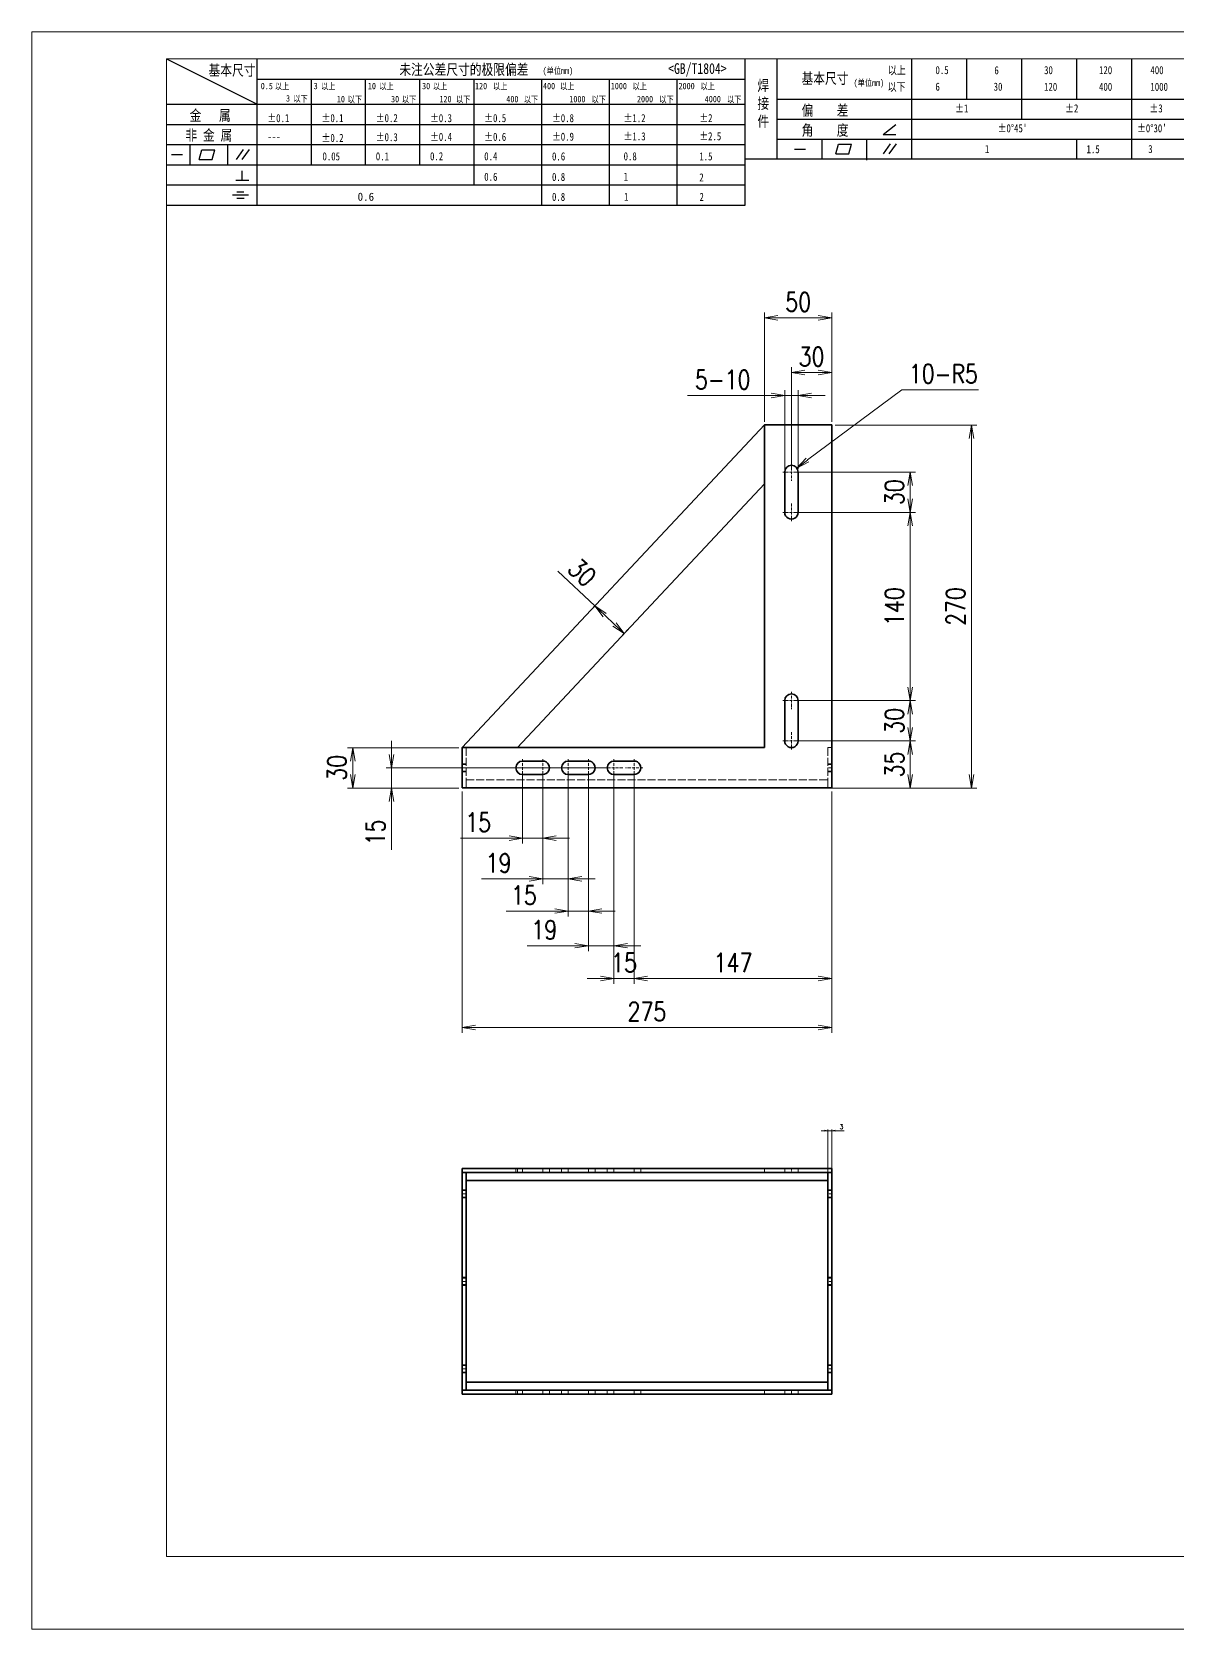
# Model space of a CAD drawing. Header units: millimetres. Extents: x 1333 to 190452, y -42879 to -5704.
# Drawn here: x 182447 to 183299, y -22831 to -21643 of the extents above; entities that cross this region are included whole.
import ezdxf

# ---------------------------------------------------------------- set-up
doc = ezdxf.new("R2010")
doc.units = ezdxf.units.MM
doc.header["$LTSCALE"] = 0.5
doc.linetypes.add('DASHDOT', pattern=[18.5, 12, -3, 0.5, -3])
doc.linetypes.add('DASHED', pattern=[15, 12, -3])
doc.layers.add('图\\M+19E79\\M+195B6\\M+18E9A', color=7, linetype='Continuous')
doc.layers.add('图框', color=7, linetype='Continuous', lineweight=18)
doc.layers.add('标注线', color=3, linetype='Continuous', lineweight=18)
doc.layers.add('打印-禁用', color=7, linetype='Continuous', lineweight=15, plot=False)
doc.styles.add('DIM', font='romans.shx', dxfattribs={"width": 0.8, "bigfont": 'bigfont.shx'})
doc.styles.add('国标', font='simfang.ttf', dxfattribs={"width": 0.8})
doc.dimstyles.new('DEH 1-1$0', dxfattribs={"dimtxt": 3.5, "dimasz": 2.5, "dimexe": 1, "dimexo": 0.625, "dimgap": 1.2, "dimtad": 1, "dimzin": 9, "dimdsep": 46, "dimtxsty": 'DIM', "dimblk": 'OPEN', "dimcen": 0, "dimclrd": 8, "dimclre": 8, "dimclrt": 2, "dimazin": 2, "dimtfac": 0.5, "dimtmove": 0, "dimatfit": 3, "dimldrblk": 'OPEN', "dimfxl": 0, "dimtolj": 2, "dimlwd": 18, "dimlwe": 18, "dimarcsym": 0})
doc.dimstyles.new('DEH 1-4', dxfattribs={"dimscale": 4, "dimtxt": 3.5, "dimasz": 2.5, "dimexe": 1, "dimexo": 0.625, "dimgap": 1.2, "dimtad": 1, "dimdsep": 46, "dimtxsty": 'DIM', "dimblk": 'OPEN', "dimcen": 0, "dimclrd": 8, "dimclre": 8, "dimclrt": 2, "dimazin": 2, "dimtfac": 0.5, "dimtmove": 0, "dimatfit": 3, "dimldrblk": 'OPEN', "dimfxl": 0, "dimtolj": 2, "dimlwd": 18, "dimlwe": 18, "dimarcsym": 0})
doc.dimstyles.new('DEH 1-4$4', dxfattribs={"dimscale": 4, "dimtxt": 3.5, "dimasz": 2.5, "dimexe": 1, "dimexo": 0.625, "dimgap": 1.2, "dimtad": 1, "dimtoh": 1, "dimdsep": 46, "dimtxsty": 'DIM', "dimblk": 'OPEN', "dimcen": 0, "dimclrd": 8, "dimclre": 8, "dimclrt": 2, "dimazin": 2, "dimtfac": 0.5, "dimtofl": 0, "dimtmove": 0, "dimatfit": 3, "dimldrblk": 'OPEN', "dimfxl": 0, "dimtolj": 2, "dimlwd": 18, "dimlwe": 18, "dimarcsym": 0})

# ---------------------------------------------------------------- blocks, each defined once
blk = doc.blocks.new('GZDEH零件A3图框V01版')
at = {"layer": '图\\M+19E79\\M+195B6\\M+18E9A', "color": 9}
for p, q in [((2882.49, -1554.46), (2899.37, -1562.92)), ((2899.37, -1581.67), (2899.37, -1554.46)), ((2990.09, -1581.67), (2990.09, -1554.46)), ((2996.09, -1573.08), (2996.09, -1554.46)), ((3021.09, -1561.98), (3021.09, -1554.46)), ((3031.31, -1561.98), (3031.31, -1554.46)), ((3041.53, -1561.98), (3041.53, -1554.46)), ((3051.75, -1561.98), (3051.75, -1554.46)), ((3061.98, -1561.98), (3061.98, -1554.46)), ((2899.37, -1558.24), (2990.09, -1558.24)), ((2909.45, -1574.17), (2909.45, -1558.24)), ((2919.53, -1574.17), (2919.53, -1558.24)), ((2929.61, -1574.17), (2929.61, -1558.24)), ((2939.69, -1577.92), (2939.69, -1558.24)), ((2952.29, -1581.67), (2952.29, -1558.24)), ((2964.89, -1581.67), (2964.89, -1558.24)), ((2977.49, -1581.67), (2977.49, -1558.24)), ((2996.09, -1561.98), (3113.09, -1561.98)), ((3021.09, -1573.08), (3021.09, -1561.98)), ((3041.53, -1565.68), (3041.53, -1561.98)), ((3061.98, -1573.08), (3061.98, -1561.98)), ((2882.49, -1562.92), (2990.09, -1562.92)), ((2882.49, -1566.67), (2990.09, -1566.67)), ((2996.09, -1565.68), (3113.09, -1565.68)), ((3015.75, -1568.51), (3018.15, -1566.66)), ((2882.49, -1570.42), (2990.09, -1570.42)), ((2886.92, -1574.12), (2886.92, -1570.42)), ((2893.91, -1574.12), (2893.91, -1570.42)), ((2996.09, -1569.38), (3113.09, -1569.38)), ((3004.42, -1573.08), (3004.42, -1569.38)), ((3006.97, -1572.12), (3007.45, -1570.33)), ((3007.45, -1570.33), (3009.86, -1570.33)), ((3009.39, -1572.12), (3009.86, -1570.33)), ((3012.75, -1573.08), (3012.75, -1569.38)), ((3015.75, -1568.51), (3018.15, -1568.51)), ((3015.81, -1572.12), (3017.15, -1570.26)), ((3016.89, -1572.12), (3018.23, -1570.26)), ((3051.75, -1573.08), (3051.75, -1569.38)), ((2883.43, -1572.27), (2885.49, -1572.27)), ((2888.59, -1573.16), (2889.07, -1571.37)), ((2888.59, -1573.16), (2891, -1573.16)), ((2889.07, -1571.37), (2891.48, -1571.37)), ((2891, -1573.16), (2891.48, -1571.37)), ((2895.52, -1573.16), (2896.85, -1571.3)), ((2896.6, -1573.16), (2897.94, -1571.3)), ((2990.09, -1573.08), (3113.09, -1573.08)), ((2999.26, -1571.23), (3001.32, -1571.23)), ((3006.97, -1572.12), (3009.39, -1572.12)), ((3012.75, -1573.33), (3012.75, -1573.08)), ((2882.49, -1574.17), (2990.09, -1574.17)), ((2895.42, -1577.05), (2897.81, -1577.05)), ((2896.58, -1577.05), (2896.58, -1575.28)), ((2882.49, -1577.92), (2990.09, -1577.92)), ((2894.79, -1579.77), (2897.77, -1579.77)), ((2895.57, -1579.17), (2896.92, -1579.17)), ((2882.49, -1581.67), (2990.09, -1581.67)), ((2895.57, -1580.37), (2896.93, -1580.37))]:
    blk.add_line(p, q, dxfattribs=at)
at = {"layer": '图框', "linetype": 'Continuous'}
for p, q in [((2882.49, -1554.46), (2882.49, -1832.96)), ((3272.49, -1554.46), (2882.49, -1554.46)), ((2882.49, -1832.96), (3272.49, -1832.96))]:
    blk.add_line(p, q, dxfattribs=at)
at = {"layer": '打印-禁用', "linetype": 'Continuous'}
for p, q in [((2857.49, -1549.46), (2857.49, -1846.46)), ((3277.49, -1549.46), (2857.49, -1549.46)), ((2857.49, -1846.46), (3277.49, -1846.46))]:
    blk.add_line(p, q, dxfattribs=at)
at = {"layer": '图\\M+19E79\\M+195B6\\M+18E9A', "color": 9, "style": '国标', "width": 0.8}
for s, height, p in [('基本尺寸', 2, (2890.33, -1557.58)), ('未注公差尺寸的极限偏差', 2, (2925.81, -1557.44)), ('<GB/T1804>', 2, (2975.78, -1557.27)), ('以上', 1.5, (3016.64, -1557.33)), ('0.5', 1.5, (3025.49, -1557.3)), ('6', 1.5, (3036.45, -1557.34)), ('30', 1.5, (3045.69, -1557.31)), ('120', 1.5, (3055.91, -1557.31)), ('400', 1.5, (3065.46, -1557.31)), ('30', 1.2, (2930.04, -1560.11)), ('基本尺寸', 2, (3000.6, -1559.1)), ('以下', 1.5, (3016.58, -1560.43)), ('6', 1.5, (3025.49, -1560.38)), ('30', 1.5, (3036.31, -1560.39)), ('120', 1.5, (3045.69, -1560.41)), ('400', 1.5, (3055.91, -1560.41)), ('1000', 1.5, (3065.46, -1560.41)), ('金   属', 2, (2886.82, -1565.98)), ('±0.1', 1.5, (2901.27, -1566.23)), ('±0.1', 1.5, (2911.35, -1566.23)), ('±0.2', 1.5, (2921.43, -1566.23)), ('±0.3', 1.5, (2931.51, -1566.23)), ('±0.5', 1.5, (2941.59, -1566.23)), ('±0.8', 1.5, (2954.19, -1566.23)), ('±1.2', 1.5, (2967.51, -1566.23)), ('±2', 1.5, (2981.58, -1566.23)), ('偏    差', 2, (3000.6, -1565.04)), ('±1', 1.5, (3029.16, -1564.42)), ('±2', 1.5, (3049.61, -1564.42)), ('±3', 1.5, (3065.3, -1564.42)), ('非 金 属', 2, (2886.02, -1569.65)), ('±0.3', 1.5, (2921.43, -1569.77)), ('±0.4', 1.5, (2931.51, -1569.71)), ('±0.6', 1.5, (2941.59, -1569.71)), ('±0.9', 1.5, (2954.19, -1569.68)), ('±1.3', 1.5, (2967.51, -1569.62)), ('±2.5', 1.5, (2981.58, -1569.61)), ('角    度', 2, (3000.6, -1568.74)), ("±0%%D45'", 1.5, (3037.06, -1568.12)), ("±0%%D30'", 1.5, (3062.98, -1568.12)), ('---', 1.5, (2901.27, -1569.65)), ('±0.2', 1.5, (2911.35, -1569.92)), ('1', 1.5, (3034.69, -1571.98)), ('1.5', 1.5, (3053.59, -1572.01)), ('3', 1.5, (3065.05, -1571.98)), ('0.1', 1.5, (2921.43, -1573.34)), ('0.2', 1.5, (2931.51, -1573.33)), ('0.4', 1.5, (2941.59, -1573.33)), ('0.6', 1.5, (2954.19, -1573.35)), ('0.8', 1.5, (2967.51, -1573.33)), ('1.5', 1.5, (2981.58, -1573.34)), ('0.6', 1.5, (2941.59, -1577.14)), ('0.8', 1.5, (2954.19, -1577.17)), ('1', 1.5, (2967.51, -1577.12)), ('2', 1.5, (2981.58, -1577.26)), ('0.8', 1.5, (2954.19, -1580.87)), ('1', 1.5, (2967.59, -1580.86)), ('2', 1.5, (2981.62, -1580.89))]:
    blk.add_text(s, height=height, dxfattribs=at).set_placement(p)
at = {"layer": '图\\M+19E79\\M+195B6\\M+18E9A', "color": 9, "lineweight": 15, "style": '国标', "width": 0.8}
for s, p in [('(单位mm)', (2952.44, -1557.27)), ('0.5', (2900.03, -1560.11)), ('以上', (2902.64, -1560.16)), ('3', (2909.88, -1560.11)), ('以上', (2911.25, -1560.16)), ('10', (2919.96, -1560.11)), ('以上', (2922.09, -1560.16)), ('以上', (2932.02, -1560.16)), ('120', (2939.88, -1560.11)), ('以上', (2943.21, -1560.16)), ('400', (2952.52, -1560.11)), ('以上', (2955.68, -1560.16)), ('1000', (2965.12, -1560.11)), ('以上', (2969.16, -1560.16)), ('2000', (2977.72, -1560.11)), ('以上', (2981.8, -1560.16)), ('(单位mm)', (3010.27, -1559.51)), ('3', (2904.73, -1562.41)), ('以下', (2906.1, -1562.46)), ('10', (2914.19, -1562.54)), ('以下', (2916.18, -1562.59)), ('30', (2924.27, -1562.54)), ('以下', (2926.26, -1562.59)), ('120', (2933.26, -1562.54)), ('以下', (2936.34, -1562.59)), ('400', (2945.7, -1562.54)), ('以下', (2948.94, -1562.59)), ('1000', (2957.41, -1562.54)), ('以下', (2961.54, -1562.59)), ('2000', (2969.99, -1562.54)), ('以下', (2974.14, -1562.59)), ('4000', (2982.59, -1562.54)), ('以下', (2986.74, -1562.59))]:
    blk.add_text(s, height=1.2, dxfattribs=at).set_placement(p)
at = {"layer": '图\\M+19E79\\M+195B6\\M+18E9A', "color": 9, "lineweight": 13, "style": '国标'}
blk.add_text('0.6', height=1.5, dxfattribs=at).set_placement((2918.05, -1580.85))
at = {"layer": '图\\M+19E79\\M+195B6\\M+18E9A', "color": 9, "insert": (2992.39, -1558.41), "char_height": 2, "width": 3.1877, "attachment_point": 1, "style": '国标'}
blk.add_mtext('焊\\P接\\P件', dxfattribs=at)
at = {"layer": '图\\M+19E79\\M+195B6\\M+18E9A', "color": 9, "insert": (2911.51, -1573.37), "char_height": 1.5, "attachment_point": 7, "style": '国标'}
blk.add_mtext_dynamic_manual_height_columns('0.05', width=5.1982, gutter_width=12.5, heights=[0], dxfattribs=at)
blk = doc.blocks.new('DEH A3')
at = {"layer": '图框'}
blk.add_blockref('GZDEH零件A3图框V01版', (-2857.49, 1846.46), dxfattribs=at)
blk = doc.blocks.new('_Open')
at = {"color": 0, "linetype": 'ByBlock', "lineweight": -2}
for p, q in [((-1, 0.17), (0, 0)), ((-1, -0.17), (0, 0)), ((0, 0), (-1, 0))]:
    blk.add_line(p, q, dxfattribs=at)
blk = doc.blocks.new('*D376')
at = {"layer": 'Defpoints', "color": 0, "transparency": 16777216}
for p in [(182880.2, -22190.4), (182714.7, -22205.4), (182767.2, -22205.4)]:
    blk.add_point(p, dxfattribs=at)
at = {"layer": '标注线', "color": 8, "lineweight": 18, "transparency": 16777216}
for p, q in [((182714.7, -22180.4), (182714.7, -22170.4)), ((182877.7, -22190.4), (182710.7, -22190.4)), ((182714.7, -22190.4), (182714.7, -22205.4)), ((182764.7, -22205.4), (182710.7, -22205.4)), ((182714.7, -22215.4), (182714.7, -22251.5))]:
    blk.add_line(p, q, dxfattribs=at)
at = {"layer": '标注线', "color": 8, "lineweight": 18, "transparency": 16777216, "xscale": 10, "yscale": 10, "zscale": 10}
for p, rotation in [((182714.7, -22190.4), 270), ((182714.7, -22205.4), 90)]:
    blk.add_blockref('_Open', p, dxfattribs=dict(at, rotation=rotation))
at = {"layer": '标注线', "color": 2, "transparency": 16777216, "insert": (182702.9, -22238.4), "char_height": 14, "attachment_point": 5, "rotation": 90, "style": 'DIM'}
blk.add_mtext('\\A2;15', dxfattribs=at)
blk = doc.blocks.new('*D377')
at = {"layer": 'Defpoints', "color": 0, "transparency": 16777216}
for p in [(182685.9, -22175.4), (182767.2, -22175.4), (182767.2, -22205.4)]:
    blk.add_point(p, dxfattribs=at)
at = {"layer": '标注线', "color": 8, "lineweight": 18, "transparency": 16777216}
for p, q in [((182764.7, -22175.4), (182681.9, -22175.4)), ((182685.9, -22195.4), (182685.9, -22185.4)), ((182764.7, -22205.4), (182681.9, -22205.4))]:
    blk.add_line(p, q, dxfattribs=at)
at = {"layer": '标注线', "color": 8, "lineweight": 18, "transparency": 16777216, "xscale": 10, "yscale": 10, "zscale": 10}
for p, rotation in [((182685.9, -22175.4), 90), ((182685.9, -22205.4), 270)]:
    blk.add_blockref('_Open', p, dxfattribs=dict(at, rotation=rotation))
at = {"layer": '标注线', "color": 2, "transparency": 16777216, "insert": (182674.1, -22190.4), "char_height": 14, "attachment_point": 5, "rotation": 90, "style": 'DIM'}
blk.add_mtext('\\A2;30', dxfattribs=at)
blk = doc.blocks.new('*D378')
at = {"layer": 'Defpoints', "color": 0, "transparency": 16777216}
for p in [(182767.2, -22205.4), (183042.2, -22205.4), (183042.2, -22383.5)]:
    blk.add_point(p, dxfattribs=at)
at = {"layer": '标注线', "color": 8, "lineweight": 18, "transparency": 16777216}
for p, q in [((182767.2, -22207.9), (182767.2, -22387.5)), ((183042.2, -22207.9), (183042.2, -22387.5)), ((182777.2, -22383.5), (183032.2, -22383.5))]:
    blk.add_line(p, q, dxfattribs=at)
at = {"layer": '标注线', "color": 8, "lineweight": 18, "transparency": 16777216, "xscale": 10, "yscale": 10, "zscale": 10, "rotation": 180}
blk.add_blockref('_Open', (182767.2, -22383.5), dxfattribs=at)
at = {"layer": '标注线', "color": 8, "lineweight": 18, "transparency": 16777216, "xscale": 10, "yscale": 10, "zscale": 10}
blk.add_blockref('_Open', (183042.2, -22383.5), dxfattribs=at)
at = {"layer": '标注线', "color": 2, "transparency": 16777216, "insert": (182904.7, -22371.7), "char_height": 14, "attachment_point": 5, "style": 'DIM'}
blk.add_mtext('\\A2;275', dxfattribs=at)
blk = doc.blocks.new('*D379')
at = {"layer": 'Defpoints', "color": 0, "transparency": 16777216}
for p in [(183042.2, -21935.4), (183146.1, -21935.4), (183042.2, -22205.4)]:
    blk.add_point(p, dxfattribs=at)
at = {"layer": '标注线', "color": 8, "lineweight": 18, "transparency": 16777216}
for p, q in [((183044.7, -21935.4), (183150.1, -21935.4)), ((183146.1, -22195.4), (183146.1, -21945.4)), ((183044.7, -22205.4), (183150.1, -22205.4))]:
    blk.add_line(p, q, dxfattribs=at)
at = {"layer": '标注线', "color": 8, "lineweight": 18, "transparency": 16777216, "xscale": 10, "yscale": 10, "zscale": 10}
for p, rotation in [((183146.1, -21935.4), 90), ((183146.1, -22205.4), 270)]:
    blk.add_blockref('_Open', p, dxfattribs=dict(at, rotation=rotation))
at = {"layer": '标注线', "color": 2, "transparency": 16777216, "insert": (183134.3, -22070.4), "char_height": 14, "attachment_point": 5, "rotation": 90, "style": 'DIM'}
blk.add_mtext('\\A2;270', dxfattribs=at)
blk = doc.blocks.new('*D380')
at = {"layer": 'Defpoints', "color": 0, "transparency": 16777216}
for p in [(183012.2, -22170.4), (183031.6, -22205.4), (183100.6, -22205.4)]:
    blk.add_point(p, dxfattribs=at)
at = {"layer": '标注线', "color": 8, "lineweight": 18, "transparency": 16777216}
for p, q in [((183014.7, -22170.4), (183104.6, -22170.4)), ((183100.6, -22180.4), (183100.6, -22195.4)), ((183034.1, -22205.4), (183104.6, -22205.4))]:
    blk.add_line(p, q, dxfattribs=at)
at = {"layer": '标注线', "color": 8, "lineweight": 18, "transparency": 16777216, "xscale": 10, "yscale": 10, "zscale": 10}
for p, rotation in [((183100.6, -22170.4), 90), ((183100.6, -22205.4), 270)]:
    blk.add_blockref('_Open', p, dxfattribs=dict(at, rotation=rotation))
at = {"layer": '标注线', "color": 2, "transparency": 16777216, "insert": (183088.8, -22187.9), "char_height": 14, "attachment_point": 5, "rotation": 90, "style": 'DIM'}
blk.add_mtext('\\A2;35', dxfattribs=at)
blk = doc.blocks.new('*D381')
at = {"layer": 'Defpoints', "color": 0, "transparency": 16777216}
for p in [(183012.2, -22140.4), (183100.6, -22140.4), (183012.2, -22170.4)]:
    blk.add_point(p, dxfattribs=at)
at = {"layer": '标注线', "color": 8, "lineweight": 18, "transparency": 16777216}
for p, q in [((183014.7, -22140.4), (183104.6, -22140.4)), ((183100.6, -22160.4), (183100.6, -22150.4)), ((183014.7, -22170.4), (183104.6, -22170.4))]:
    blk.add_line(p, q, dxfattribs=at)
at = {"layer": '标注线', "color": 8, "lineweight": 18, "transparency": 16777216, "xscale": 10, "yscale": 10, "zscale": 10}
for p, rotation in [((183100.6, -22140.4), 90), ((183100.6, -22170.4), 270)]:
    blk.add_blockref('_Open', p, dxfattribs=dict(at, rotation=rotation))
at = {"layer": '标注线', "color": 2, "transparency": 16777216, "insert": (183088.8, -22155.4), "char_height": 14, "attachment_point": 5, "rotation": 90, "style": 'DIM'}
blk.add_mtext('\\A2;30', dxfattribs=at)
blk = doc.blocks.new('*D382')
at = {"layer": 'Defpoints', "color": 0, "transparency": 16777216}
for p in [(183012.2, -22000.4), (183100.6, -22000.4), (183012.2, -22140.4)]:
    blk.add_point(p, dxfattribs=at)
at = {"layer": '标注线', "color": 8, "lineweight": 18, "transparency": 16777216}
for p, q in [((183014.7, -22000.4), (183104.6, -22000.4)), ((183100.6, -22130.4), (183100.6, -22010.4)), ((183014.7, -22140.4), (183104.6, -22140.4))]:
    blk.add_line(p, q, dxfattribs=at)
at = {"layer": '标注线', "color": 8, "lineweight": 18, "transparency": 16777216, "xscale": 10, "yscale": 10, "zscale": 10}
for p, rotation in [((183100.6, -22000.4), 90), ((183100.6, -22140.4), 270)]:
    blk.add_blockref('_Open', p, dxfattribs=dict(at, rotation=rotation))
at = {"layer": '标注线', "color": 2, "transparency": 16777216, "insert": (183088.8, -22070.4), "char_height": 14, "attachment_point": 5, "rotation": 90, "style": 'DIM'}
blk.add_mtext('\\A2;140', dxfattribs=at)
blk = doc.blocks.new('*D383')
at = {"layer": 'Defpoints', "color": 0, "transparency": 16777216}
for p in [(183012.2, -21970.4), (183100.6, -21970.4), (183012.2, -22000.4)]:
    blk.add_point(p, dxfattribs=at)
at = {"layer": '标注线', "color": 8, "lineweight": 18, "transparency": 16777216}
for p, q in [((183014.7, -21970.4), (183104.6, -21970.4)), ((183100.6, -21990.4), (183100.6, -21980.4)), ((183014.7, -22000.4), (183104.6, -22000.4))]:
    blk.add_line(p, q, dxfattribs=at)
at = {"layer": '标注线', "color": 8, "lineweight": 18, "transparency": 16777216, "xscale": 10, "yscale": 10, "zscale": 10}
for p, rotation in [((183100.6, -21970.4), 90), ((183100.6, -22000.4), 270)]:
    blk.add_blockref('_Open', p, dxfattribs=dict(at, rotation=rotation))
at = {"layer": '标注线', "color": 2, "transparency": 16777216, "insert": (183088.8, -21985.4), "char_height": 14, "attachment_point": 5, "rotation": 90, "style": 'DIM'}
blk.add_mtext('\\A2;30', dxfattribs=at)
blk = doc.blocks.new('*D384')
at = {"layer": 'Defpoints', "color": 0, "transparency": 16777216}
for p in [(183042.2, -21896.4), (183042.2, -21935.4), (183012.2, -21970.4)]:
    blk.add_point(p, dxfattribs=at)
at = {"layer": '标注线', "color": 8, "lineweight": 18, "transparency": 16777216}
for p, q in [((183012.2, -21967.9), (183012.2, -21892.4)), ((183042.2, -21932.9), (183042.2, -21892.4)), ((183022.2, -21896.4), (183032.2, -21896.4))]:
    blk.add_line(p, q, dxfattribs=at)
at = {"layer": '标注线', "color": 8, "lineweight": 18, "transparency": 16777216, "xscale": 10, "yscale": 10, "zscale": 10, "rotation": 180}
blk.add_blockref('_Open', (183012.2, -21896.4), dxfattribs=at)
at = {"layer": '标注线', "color": 8, "lineweight": 18, "transparency": 16777216, "xscale": 10, "yscale": 10, "zscale": 10}
blk.add_blockref('_Open', (183042.2, -21896.4), dxfattribs=at)
at = {"layer": '标注线', "color": 2, "transparency": 16777216, "insert": (183027.2, -21884.6), "char_height": 14, "attachment_point": 5, "style": 'DIM'}
blk.add_mtext('\\A2;30', dxfattribs=at)
blk = doc.blocks.new('*D385')
at = {"layer": 'Defpoints', "color": 0, "transparency": 16777216}
for p in [(183042.2, -21855.7), (182992.2, -21935.4), (183042.2, -21935.4)]:
    blk.add_point(p, dxfattribs=at)
at = {"layer": '标注线', "color": 8, "lineweight": 18, "transparency": 16777216}
for p, q in [((182992.2, -21932.9), (182992.2, -21851.7)), ((183002.2, -21855.7), (183032.2, -21855.7)), ((183042.2, -21932.9), (183042.2, -21851.7))]:
    blk.add_line(p, q, dxfattribs=at)
at = {"layer": '标注线', "color": 8, "lineweight": 18, "transparency": 16777216, "xscale": 10, "yscale": 10, "zscale": 10, "rotation": 180}
blk.add_blockref('_Open', (182992.2, -21855.7), dxfattribs=at)
at = {"layer": '标注线', "color": 8, "lineweight": 18, "transparency": 16777216, "xscale": 10, "yscale": 10, "zscale": 10}
blk.add_blockref('_Open', (183042.2, -21855.7), dxfattribs=at)
at = {"layer": '标注线', "color": 2, "transparency": 16777216, "insert": (183017.2, -21843.9), "char_height": 14, "attachment_point": 5, "style": 'DIM'}
blk.add_mtext('\\A2;50', dxfattribs=at)
blk = doc.blocks.new('*D386')
at = {"layer": 'Defpoints', "color": 0, "transparency": 16777216}
for p in [(183012.2, -21970.4), (183016.2, -21967.4)]:
    blk.add_point(p, dxfattribs=at)
at = {"layer": '标注线', "color": 8, "lineweight": 18, "transparency": 16777216}
for p, q in [((183094.3, -21909.1), (183024.2, -21961.4)), ((183151.4, -21909.1), (183094.3, -21909.1))]:
    blk.add_line(p, q, dxfattribs=at)
at = {"layer": '标注线', "color": 8, "lineweight": 18, "transparency": 16777216, "xscale": 10, "yscale": 10, "zscale": 10, "rotation": 216.7265419736266}
blk.add_blockref('_Open', (183016.2, -21967.4), dxfattribs=at)
at = {"layer": '标注线', "color": 2, "transparency": 16777216, "insert": (183125.2, -21897.3), "char_height": 14, "attachment_point": 5, "style": 'DIM'}
blk.add_mtext('\\A2;{\\Fromans,bigfont|c134;10-}R5', dxfattribs=at)
blk = doc.blocks.new('*D387')
at = {"layer": 'Defpoints', "color": 0, "transparency": 16777216}
for p in [(183007.2, -21913.4), (183007.2, -21970.4), (183017.2, -21970.4)]:
    blk.add_point(p, dxfattribs=at)
at = {"layer": '标注线', "color": 8, "lineweight": 18, "transparency": 16777216}
for p, q in [((182997.2, -21913.4), (182935, -21913.4)), ((183007.2, -21967.9), (183007.2, -21909.4)), ((183017.2, -21913.4), (183007.2, -21913.4)), ((183017.2, -21967.9), (183017.2, -21909.4)), ((183027.2, -21913.4), (183037.2, -21913.4))]:
    blk.add_line(p, q, dxfattribs=at)
at = {"layer": '标注线', "color": 8, "lineweight": 18, "transparency": 16777216, "xscale": 10, "yscale": 10, "zscale": 10}
blk.add_blockref('_Open', (183007.2, -21913.4), dxfattribs=at)
at = {"layer": '标注线', "color": 8, "lineweight": 18, "transparency": 16777216, "xscale": 10, "yscale": 10, "zscale": 10, "rotation": 180}
blk.add_blockref('_Open', (183017.2, -21913.4), dxfattribs=at)
at = {"layer": '标注线', "color": 2, "transparency": 16777216, "insert": (182961.1, -21901.6), "char_height": 14, "attachment_point": 5, "style": 'DIM'}
blk.add_mtext('\\A2;{\\Fromans,bigfont|c134;5-}10', dxfattribs=at)
blk = doc.blocks.new('*D388')
at = {"layer": 'Defpoints', "color": 0, "transparency": 16777216}
for p in [(182895.2, -22190.4), (183042.2, -22205.4), (183042.2, -22347.1)]:
    blk.add_point(p, dxfattribs=at)
at = {"layer": '标注线', "color": 8, "lineweight": 18, "transparency": 16777216}
for p, q in [((182895.2, -22192.9), (182895.2, -22351.1)), ((183042.2, -22207.9), (183042.2, -22351.1)), ((182905.2, -22347.1), (183032.2, -22347.1))]:
    blk.add_line(p, q, dxfattribs=at)
at = {"layer": '标注线', "color": 8, "lineweight": 18, "transparency": 16777216, "xscale": 10, "yscale": 10, "zscale": 10, "rotation": 180}
blk.add_blockref('_Open', (182895.2, -22347.1), dxfattribs=at)
at = {"layer": '标注线', "color": 8, "lineweight": 18, "transparency": 16777216, "xscale": 10, "yscale": 10, "zscale": 10}
blk.add_blockref('_Open', (183042.2, -22347.1), dxfattribs=at)
at = {"layer": '标注线', "color": 2, "transparency": 16777216, "insert": (182968.7, -22335.3), "char_height": 14, "attachment_point": 5, "style": 'DIM'}
blk.add_mtext('\\A2;147', dxfattribs=at)
blk = doc.blocks.new('*D389')
at = {"layer": 'Defpoints', "color": 0, "transparency": 16777216}
for p in [(182880.2, -22190.4), (182895.2, -22190.4), (182880.2, -22347.1)]:
    blk.add_point(p, dxfattribs=at)
at = {"layer": '标注线', "color": 8, "lineweight": 18, "transparency": 16777216}
for p, q in [((182880.2, -22192.9), (182880.2, -22351.1)), ((182895.2, -22192.9), (182895.2, -22351.1)), ((182870.2, -22347.1), (182860.2, -22347.1)), ((182895.2, -22347.1), (182880.2, -22347.1)), ((182905.2, -22347.1), (182915.2, -22347.1))]:
    blk.add_line(p, q, dxfattribs=at)
at = {"layer": '标注线', "color": 8, "lineweight": 18, "transparency": 16777216, "xscale": 10, "yscale": 10, "zscale": 10}
blk.add_blockref('_Open', (182880.2, -22347.1), dxfattribs=at)
at = {"layer": '标注线', "color": 8, "lineweight": 18, "transparency": 16777216, "xscale": 10, "yscale": 10, "zscale": 10, "rotation": 180}
blk.add_blockref('_Open', (182895.2, -22347.1), dxfattribs=at)
at = {"layer": '标注线', "color": 2, "transparency": 16777216, "insert": (182887.7, -22335.3), "char_height": 14, "attachment_point": 5, "style": 'DIM'}
blk.add_mtext('\\A2;15', dxfattribs=at)
blk = doc.blocks.new('*D390')
at = {"layer": 'Defpoints', "color": 0, "transparency": 16777216}
for p in [(182861.2, -22190.4), (182880.2, -22190.4), (182861.2, -22322.7)]:
    blk.add_point(p, dxfattribs=at)
at = {"layer": '标注线', "color": 8, "lineweight": 18, "transparency": 16777216}
for p, q in [((182861.2, -22192.9), (182861.2, -22326.7)), ((182880.2, -22192.9), (182880.2, -22326.7)), ((182851.2, -22322.7), (182815.6, -22322.7)), ((182880.2, -22322.7), (182861.2, -22322.7)), ((182890.2, -22322.7), (182900.2, -22322.7))]:
    blk.add_line(p, q, dxfattribs=at)
at = {"layer": '标注线', "color": 8, "lineweight": 18, "transparency": 16777216, "xscale": 10, "yscale": 10, "zscale": 10}
blk.add_blockref('_Open', (182861.2, -22322.7), dxfattribs=at)
at = {"layer": '标注线', "color": 8, "lineweight": 18, "transparency": 16777216, "xscale": 10, "yscale": 10, "zscale": 10, "rotation": 180}
blk.add_blockref('_Open', (182880.2, -22322.7), dxfattribs=at)
at = {"layer": '标注线', "color": 2, "transparency": 16777216, "insert": (182828.4, -22310.9), "char_height": 14, "attachment_point": 5, "style": 'DIM'}
blk.add_mtext('\\A2;19', dxfattribs=at)
blk = doc.blocks.new('*D391')
at = {"layer": 'Defpoints', "color": 0, "transparency": 16777216}
for p in [(182846.2, -22190.4), (182861.2, -22190.4), (182846.2, -22296.9)]:
    blk.add_point(p, dxfattribs=at)
at = {"layer": '标注线', "color": 8, "lineweight": 18, "transparency": 16777216}
for p, q in [((182846.2, -22192.9), (182846.2, -22300.9)), ((182861.2, -22192.9), (182861.2, -22300.9)), ((182836.2, -22296.9), (182800.1, -22296.9)), ((182861.2, -22296.9), (182846.2, -22296.9)), ((182871.2, -22296.9), (182881.2, -22296.9))]:
    blk.add_line(p, q, dxfattribs=at)
at = {"layer": '标注线', "color": 8, "lineweight": 18, "transparency": 16777216, "xscale": 10, "yscale": 10, "zscale": 10}
blk.add_blockref('_Open', (182846.2, -22296.9), dxfattribs=at)
at = {"layer": '标注线', "color": 8, "lineweight": 18, "transparency": 16777216, "xscale": 10, "yscale": 10, "zscale": 10, "rotation": 180}
blk.add_blockref('_Open', (182861.2, -22296.9), dxfattribs=at)
at = {"layer": '标注线', "color": 2, "transparency": 16777216, "insert": (182813.2, -22285.1), "char_height": 14, "attachment_point": 5, "style": 'DIM'}
blk.add_mtext('\\A2;15', dxfattribs=at)
blk = doc.blocks.new('*D392')
at = {"layer": 'Defpoints', "color": 0, "transparency": 16777216}
for p in [(182827.2, -22190.4), (182846.2, -22190.4), (182827.2, -22273)]:
    blk.add_point(p, dxfattribs=at)
at = {"layer": '标注线', "color": 8, "lineweight": 18, "transparency": 16777216}
for p, q in [((182827.2, -22192.9), (182827.2, -22277)), ((182846.2, -22192.9), (182846.2, -22277)), ((182817.2, -22273), (182781.6, -22273)), ((182846.2, -22273), (182827.2, -22273)), ((182856.2, -22273), (182866.2, -22273))]:
    blk.add_line(p, q, dxfattribs=at)
at = {"layer": '标注线', "color": 8, "lineweight": 18, "transparency": 16777216, "xscale": 10, "yscale": 10, "zscale": 10}
blk.add_blockref('_Open', (182827.2, -22273), dxfattribs=at)
at = {"layer": '标注线', "color": 8, "lineweight": 18, "transparency": 16777216, "xscale": 10, "yscale": 10, "zscale": 10, "rotation": 180}
blk.add_blockref('_Open', (182846.2, -22273), dxfattribs=at)
at = {"layer": '标注线', "color": 2, "transparency": 16777216, "insert": (182794.4, -22261.2), "char_height": 14, "attachment_point": 5, "style": 'DIM'}
blk.add_mtext('\\A2;19', dxfattribs=at)
blk = doc.blocks.new('*D393')
at = {"layer": 'Defpoints', "color": 0, "transparency": 16777216}
for p in [(182812.2, -22190.4), (182827.2, -22190.4), (182812.2, -22242.7)]:
    blk.add_point(p, dxfattribs=at)
at = {"layer": '标注线', "color": 8, "lineweight": 18, "transparency": 16777216}
for p, q in [((182812.2, -22192.9), (182812.2, -22246.7)), ((182827.2, -22192.9), (182827.2, -22246.7)), ((182802.2, -22242.7), (182766.1, -22242.7)), ((182827.2, -22242.7), (182812.2, -22242.7)), ((182837.2, -22242.7), (182847.2, -22242.7))]:
    blk.add_line(p, q, dxfattribs=at)
at = {"layer": '标注线', "color": 8, "lineweight": 18, "transparency": 16777216, "xscale": 10, "yscale": 10, "zscale": 10}
blk.add_blockref('_Open', (182812.2, -22242.7), dxfattribs=at)
at = {"layer": '标注线', "color": 8, "lineweight": 18, "transparency": 16777216, "xscale": 10, "yscale": 10, "zscale": 10, "rotation": 180}
blk.add_blockref('_Open', (182827.2, -22242.7), dxfattribs=at)
at = {"layer": '标注线', "color": 2, "transparency": 16777216, "insert": (182779.2, -22230.9), "char_height": 14, "attachment_point": 5, "style": 'DIM'}
blk.add_mtext('\\A2;15', dxfattribs=at)
blk = doc.blocks.new('*D394')
at = {"layer": 'Defpoints', "color": 0, "transparency": 16777216}
for p in [(182861.8, -22074.5), (182883.7, -22095), (182887.9, -22090.5)]:
    blk.add_point(p, dxfattribs=at)
at = {"layer": '标注线', "color": 8, "lineweight": 18, "transparency": 16777216}
for p, q in [((182866, -22070), (182838.4, -22044.2)), ((182863.5, -22072.7), (182868.7, -22067.1)), ((182880.6, -22083.7), (182873.3, -22076.9)), ((182885.4, -22093.2), (182890.6, -22087.6))]:
    blk.add_line(p, q, dxfattribs=at)
at = {"layer": '标注线', "color": 8, "lineweight": 18, "transparency": 16777216, "xscale": 10, "yscale": 10, "zscale": 10}
for p, rotation in [((182866, -22070), 136.847616196886), ((182887.9, -22090.5), 316.847616196886)]:
    blk.add_blockref('_Open', p, dxfattribs=dict(at, rotation=rotation))
at = {"layer": '标注线', "color": 2, "transparency": 16777216, "insert": (182856.6, -22045.1), "char_height": 14, "attachment_point": 5, "rotation": 316.8476, "style": 'DIM'}
blk.add_mtext('\\A2;30', dxfattribs=at)
blk = doc.blocks.new('*D538')
at = {"layer": 'Defpoints', "color": 0, "transparency": 16777216}
for p in [(183042.2, -22460.3), (183039.2, -22491.4), (183042.2, -22491.4)]:
    blk.add_point(p, dxfattribs=at)
at = {"layer": '标注线', "color": 8, "lineweight": 18, "transparency": 16777216}
for p, q in [((183036.7, -22460.3), (183034.2, -22460.3)), ((183039.2, -22490.7), (183039.2, -22459.3)), ((183039.2, -22460.3), (183042.2, -22460.3)), ((183042.2, -22490.7), (183042.2, -22459.3)), ((183044.7, -22460.3), (183051.5, -22460.3))]:
    blk.add_line(p, q, dxfattribs=at)
at = {"layer": '标注线', "color": 8, "lineweight": 18, "transparency": 16777216, "xscale": 2.5, "yscale": 2.5, "zscale": 2.5}
blk.add_blockref('_Open', (183039.2, -22460.3), dxfattribs=at)
at = {"layer": '标注线', "color": 8, "lineweight": 18, "transparency": 16777216, "xscale": 2.5, "yscale": 2.5, "zscale": 2.5, "rotation": 180}
blk.add_blockref('_Open', (183042.2, -22460.3), dxfattribs=at)
at = {"layer": '标注线', "color": 2, "transparency": 16777216, "insert": (183049.4, -22457.4), "char_height": 3.5, "attachment_point": 5, "style": 'DIM'}
blk.add_mtext('\\A2;3', dxfattribs=at)

msp = doc.modelspace()

# ---------------------------------------------------------------- linework, layer by layer
at = {"color": 7, "lineweight": 35}
for p, q in [((182992.219, -21935.372), (182767.219, -22175.372)), ((183042.219, -21935.372), (182992.219, -21935.372)), ((182992.219, -21935.372), (182992.219, -22175.372)), ((182992.219, -21979.235), (182992.219, -21935.372)), ((183042.219, -22205.372), (183042.219, -21935.372)), ((183007.219, -21970.372), (183007.219, -22000.372)), ((183017.219, -22000.372), (183017.219, -21970.372)), ((182808.341, -22175.372), (182992.219, -21979.235)), ((183007.219, -22140.372), (183007.219, -22170.372)), ((183017.219, -22170.372), (183017.219, -22140.372)), ((182992.219, -22175.372), (182767.219, -22175.372)), ((182767.219, -22205.372), (182767.219, -22175.372)), ((182767.219, -22175.372), (182808.341, -22175.372)), ((183042.219, -22175.372), (183042.219, -22205.372)), ((182767.219, -22205.372), (183042.219, -22205.372)), ((182767.219, -22488.358), (183042.219, -22488.358)), ((182767.219, -22488.358), (182808.341, -22488.358)), ((182808.341, -22488.358), (182992.219, -22488.358)), ((182767.219, -22491.358), (183042.219, -22491.358)), ((182767.219, -22653.358), (182767.219, -22491.358)), ((182770.219, -22653.358), (182770.219, -22491.358)), ((182770.219, -22491.358), (183039.219, -22491.358)), ((183039.219, -22497.358), (182770.219, -22497.358)), ((183039.219, -22653.358), (183039.219, -22491.358)), ((183042.219, -22653.358), (183042.219, -22491.358)), ((182767.219, -22653.358), (183042.219, -22653.358)), ((182770.219, -22647.358), (183039.219, -22647.358)), ((183039.219, -22653.358), (182770.219, -22653.358)), ((182767.219, -22656.358), (183042.219, -22656.358))]:
    msp.add_line(p, q, dxfattribs=at)
at = {"color": 2, "linetype": 'DASHDOT', "lineweight": 13, "ltscale": 0.325}
for p, q in [((183012.219, -21963.872), (183012.219, -21976.872)), ((183018.719, -21970.372), (183005.719, -21970.372)), ((183018.719, -22000.372), (183005.719, -22000.372)), ((183012.219, -21993.872), (183012.219, -22006.872)), ((183018.719, -22140.372), (183005.719, -22140.372)), ((183012.219, -22133.872), (183012.219, -22146.872)), ((183012.219, -22163.872), (183012.219, -22176.872)), ((183018.719, -22170.372), (183005.719, -22170.372)), ((182818.719, -22190.372), (182805.719, -22190.372)), ((182812.219, -22183.872), (182812.219, -22196.872)), ((182833.719, -22190.372), (182820.719, -22190.372)), ((182827.219, -22183.872), (182827.219, -22196.872)), ((182852.719, -22190.372), (182839.719, -22190.372)), ((182846.219, -22183.872), (182846.219, -22196.872)), ((182867.719, -22190.372), (182854.719, -22190.372)), ((182861.219, -22183.872), (182861.219, -22196.872)), ((182886.719, -22190.372), (182873.719, -22190.372)), ((182880.219, -22183.872), (182880.219, -22196.872)), ((182901.719, -22190.372), (182888.719, -22190.372)), ((182895.219, -22183.872), (182895.219, -22196.872))]:
    msp.add_line(p, q, dxfattribs=at)
at = {"color": 1, "linetype": 'DASHED', "lineweight": 13}
for p, q in [((182767.219, -22175.372), (182767.219, -22205.372)), ((182770.219, -22175.372), (182770.219, -22205.372)), ((183039.219, -22175.372), (183039.219, -22205.372)), ((182770.219, -22199.372), (183039.219, -22199.372)), ((182770.219, -22205.372), (183039.219, -22205.372)), ((182767.219, -22656.358), (182808.341, -22656.358)), ((182808.341, -22656.358), (182992.219, -22656.358))]:
    msp.add_line(p, q, dxfattribs=at)
at = {"color": 1, "linetype": 'DASHED', "lineweight": 13, "ltscale": 0.075}
for p, q in [((182767.219, -22175.372), (182770.219, -22175.372)), ((183039.219, -22175.372), (183042.219, -22175.372)), ((182770.219, -22187.372), (182767.219, -22187.372)), ((182770.219, -22187.372), (182767.219, -22187.372)), ((182770.219, -22187.372), (182767.219, -22187.372)), ((182770.219, -22187.913), (182767.219, -22187.913)), ((182770.219, -22187.913), (182767.219, -22187.913)), ((182770.219, -22187.913), (182767.219, -22187.913)), ((183042.219, -22187.372), (183039.219, -22187.372)), ((183042.219, -22187.372), (183039.219, -22187.372)), ((183042.219, -22187.372), (183039.219, -22187.372)), ((183042.219, -22187.913), (183039.219, -22187.913)), ((183042.219, -22187.913), (183039.219, -22187.913)), ((183042.219, -22187.913), (183039.219, -22187.913)), ((182770.219, -22192.83), (182767.219, -22192.83)), ((182770.219, -22192.83), (182767.219, -22192.83)), ((182770.219, -22192.83), (182767.219, -22192.83)), ((182770.219, -22193.372), (182767.219, -22193.372)), ((182770.219, -22193.372), (182767.219, -22193.372)), ((182770.219, -22193.372), (182767.219, -22193.372)), ((183042.219, -22192.83), (183039.219, -22192.83)), ((183042.219, -22192.83), (183039.219, -22192.83)), ((183042.219, -22192.83), (183039.219, -22192.83)), ((183042.219, -22193.372), (183039.219, -22193.372)), ((183042.219, -22193.372), (183039.219, -22193.372)), ((183042.219, -22193.372), (183039.219, -22193.372)), ((182767.219, -22205.372), (182770.219, -22205.372)), ((183039.219, -22205.372), (183042.219, -22205.372)), ((182767.219, -22488.358), (182767.219, -22491.358)), ((182807.219, -22488.358), (182807.219, -22491.358)), ((182808.341, -22488.358), (182808.341, -22491.358)), ((182812.219, -22491.358), (182812.219, -22488.358)), ((182812.219, -22491.358), (182812.219, -22488.358)), ((182827.219, -22491.358), (182827.219, -22488.358)), ((182827.219, -22491.358), (182827.219, -22488.358)), ((182832.219, -22488.358), (182832.219, -22491.358)), ((182841.219, -22488.358), (182841.219, -22491.358)), ((182846.219, -22491.358), (182846.219, -22488.358)), ((182846.219, -22491.358), (182846.219, -22488.358)), ((182861.219, -22491.358), (182861.219, -22488.358)), ((182861.219, -22491.358), (182861.219, -22488.358)), ((182866.219, -22488.358), (182866.219, -22491.358)), ((182875.219, -22488.358), (182875.219, -22491.358)), ((182880.219, -22491.358), (182880.219, -22488.358)), ((182880.219, -22491.358), (182880.219, -22488.358)), ((182895.219, -22491.358), (182895.219, -22488.358)), ((182895.219, -22491.358), (182895.219, -22488.358)), ((182900.219, -22488.358), (182900.219, -22491.358)), ((182992.219, -22491.358), (182992.219, -22488.358)), ((182992.219, -22488.358), (182992.219, -22491.358)), ((183007.219, -22491.358), (183007.219, -22488.358)), ((183017.219, -22491.358), (183017.219, -22488.358)), ((182767.219, -22491.358), (182770.219, -22491.358)), ((182770.219, -22504.358), (182767.219, -22504.358)), ((182770.219, -22504.899), (182767.219, -22504.899)), ((182770.219, -22509.816), (182767.219, -22509.816)), ((182770.219, -22510.358), (182767.219, -22510.358)), ((183042.219, -22504.358), (183039.219, -22504.358)), ((183042.219, -22504.899), (183039.219, -22504.899)), ((183042.219, -22509.816), (183039.219, -22509.816)), ((183042.219, -22510.358), (183039.219, -22510.358)), ((182770.219, -22569.358), (182767.219, -22569.358)), ((182770.219, -22569.899), (182767.219, -22569.899)), ((183042.219, -22569.358), (183039.219, -22569.358)), ((183042.219, -22569.899), (183039.219, -22569.899)), ((182770.219, -22574.816), (182767.219, -22574.816)), ((182770.219, -22575.358), (182767.219, -22575.358)), ((183042.219, -22574.816), (183039.219, -22574.816)), ((183042.219, -22575.358), (183039.219, -22575.358)), ((182770.219, -22634.358), (182767.219, -22634.358)), ((182770.219, -22634.899), (182767.219, -22634.899)), ((182770.219, -22639.816), (182767.219, -22639.816)), ((182770.219, -22640.358), (182767.219, -22640.358)), ((183042.219, -22634.358), (183039.219, -22634.358)), ((183042.219, -22634.899), (183039.219, -22634.899)), ((183042.219, -22639.816), (183039.219, -22639.816)), ((183042.219, -22640.358), (183039.219, -22640.358)), ((182767.219, -22653.358), (182767.219, -22656.358)), ((182767.219, -22653.358), (182770.219, -22653.358)), ((182807.219, -22653.358), (182807.219, -22656.358)), ((182808.341, -22653.358), (182808.341, -22656.358)), ((182812.219, -22656.358), (182812.219, -22653.358)), ((182812.219, -22656.358), (182812.219, -22653.358)), ((182827.219, -22656.358), (182827.219, -22653.358)), ((182827.219, -22656.358), (182827.219, -22653.358)), ((182832.219, -22653.358), (182832.219, -22656.358)), ((182841.219, -22653.358), (182841.219, -22656.358)), ((182846.219, -22656.358), (182846.219, -22653.358)), ((182846.219, -22656.358), (182846.219, -22653.358)), ((182861.219, -22656.358), (182861.219, -22653.358)), ((182861.219, -22656.358), (182861.219, -22653.358)), ((182866.219, -22653.358), (182866.219, -22656.358)), ((182875.219, -22653.358), (182875.219, -22656.358)), ((182880.219, -22656.358), (182880.219, -22653.358)), ((182880.219, -22656.358), (182880.219, -22653.358)), ((182895.219, -22656.358), (182895.219, -22653.358)), ((182895.219, -22656.358), (182895.219, -22653.358)), ((182900.219, -22653.358), (182900.219, -22656.358)), ((182992.219, -22656.358), (182992.219, -22653.358)), ((182992.219, -22653.358), (182992.219, -22656.358)), ((183007.219, -22656.358), (183007.219, -22653.358)), ((183017.219, -22656.358), (183017.219, -22653.358))]:
    msp.add_line(p, q, dxfattribs=at)
at = {"color": 2, "linetype": 'DASHDOT', "lineweight": 13, "ltscale": 0.090015}
for p, q in [((182770.519, -22190.372), (182766.918, -22190.372)), ((183042.519, -22190.372), (183038.918, -22190.372)), ((182812.219, -22488.058), (182812.219, -22491.658)), ((182827.219, -22488.058), (182827.219, -22491.658)), ((182846.219, -22488.058), (182846.219, -22491.658)), ((182861.219, -22488.058), (182861.219, -22491.658)), ((182880.219, -22488.058), (182880.219, -22491.658)), ((182895.219, -22488.058), (182895.219, -22491.658)), ((183012.219, -22488.058), (183012.219, -22491.658)), ((182770.519, -22507.358), (182766.918, -22507.358)), ((183042.519, -22507.358), (183038.918, -22507.358)), ((182770.519, -22572.358), (182766.918, -22572.358)), ((183042.519, -22572.358), (183038.918, -22572.358)), ((182770.519, -22637.358), (182766.918, -22637.358)), ((183042.519, -22637.358), (183038.918, -22637.358)), ((182812.219, -22653.058), (182812.219, -22656.658)), ((182827.219, -22653.058), (182827.219, -22656.658)), ((182846.219, -22653.058), (182846.219, -22656.658)), ((182861.219, -22653.058), (182861.219, -22656.658)), ((182880.219, -22653.058), (182880.219, -22656.658)), ((182895.219, -22653.058), (182895.219, -22656.658)), ((183012.219, -22653.058), (183012.219, -22656.658))]:
    msp.add_line(p, q, dxfattribs=at)
at = {"color": 7, "lineweight": 35, "ltscale": 0.375}
for p, q in [((182827.219, -22185.372), (182812.219, -22185.372)), ((182861.219, -22185.372), (182846.219, -22185.372)), ((182895.219, -22185.372), (182880.219, -22185.372)), ((182812.219, -22195.372), (182827.219, -22195.372)), ((182846.219, -22195.372), (182861.219, -22195.372)), ((182880.219, -22195.372), (182895.219, -22195.372))]:
    msp.add_line(p, q, dxfattribs=at)
at = {"color": 1, "linetype": 'DASHED', "lineweight": 13, "ltscale": 0.15}
for p, q in [((182770.219, -22205.372), (182770.219, -22199.372)), ((183039.219, -22205.372), (183039.219, -22199.372))]:
    msp.add_line(p, q, dxfattribs=at)
at = {"color": 7, "lineweight": 35, "ltscale": 0.075}
for p, q in [((182767.219, -22491.358), (182767.219, -22488.358)), ((183042.219, -22491.358), (183042.219, -22488.358)), ((182767.219, -22491.358), (182770.219, -22491.358)), ((183039.219, -22491.358), (183042.219, -22491.358)), ((182767.219, -22656.358), (182767.219, -22653.358)), ((182767.219, -22653.358), (182770.219, -22653.358)), ((183039.219, -22653.358), (183042.219, -22653.358)), ((183042.219, -22656.358), (183042.219, -22653.358))]:
    msp.add_line(p, q, dxfattribs=at)
at = {"color": 7, "lineweight": 35, "ltscale": 0.15}
for p, q in [((182770.219, -22497.358), (182770.219, -22491.358)), ((183039.219, -22491.358), (183039.219, -22497.358)), ((182770.219, -22647.358), (182770.219, -22653.358)), ((183039.219, -22653.358), (183039.219, -22647.358))]:
    msp.add_line(p, q, dxfattribs=at)
at = {"color": 7, "lineweight": 35}
for centre, start, end in [((183012.219, -21970.372), 0, 179.999995), ((183012.219, -22000.372), 179.999995, 0), ((183012.219, -22140.372), 0, 179.999995), ((183012.219, -22170.372), 179.999995, 0), ((182812.219, -22190.372), 90.000003, 269.999997), ((182827.219, -22190.372), 269.999997, 90.000003), ((182846.219, -22190.372), 90.000003, 269.999997), ((182861.219, -22190.372), 269.999997, 90.000003), ((182880.219, -22190.372), 90.000003, 269.999997), ((182895.219, -22190.372), 269.999997, 90.000003)]:
    msp.add_arc(centre, 5, start, end, dxfattribs=at)

# ---------------------------------------------------------------- block references
at = {"layer": '图框', "xscale": 4, "yscale": 4, "zscale": 4}
msp.add_blockref('DEH A3', (182447.313, -22831.005), dxfattribs=at)

# ---------------------------------------------------------------- dimensions: what is measured, and where the dimension line sits
at = {"layer": '标注线'}
for base, p1, p2, picture, middle in [((183042.219, -21855.663), (182992.219, -21935.372), (183042.219, -21935.372), '*D385', (183017.219, -21843.863)), ((183042.219, -21896.369), (183012.219, -21970.372), (183042.219, -21935.372), '*D384', (183027.219, -21884.569)), ((182812.219, -22242.689), (182827.219, -22190.372), (182812.219, -22190.372), '*D393', (182779.152, -22230.889)), ((182827.219, -22273.043), (182846.219, -22190.372), (182827.219, -22190.372), '*D392', (182794.419, -22261.243)), ((182846.219, -22296.865), (182861.219, -22190.372), (182846.219, -22190.372), '*D391', (182813.152, -22285.065))]:
    dim = msp.add_linear_dim(base=base, p1=p1, p2=p2, dimstyle='DEH 1-4', dxfattribs=at)
    dim.commit()
    dim.dimension.update_dxf_attribs({"geometry": picture, "text_midpoint": middle})
dim = msp.add_linear_dim(base=(183007.219, -21913.44), p1=(183017.219, -21970.372), p2=(183007.219, -21970.372), text='{\\Fromans,bigfont|c134;5-}<>', dimstyle='DEH 1-4', dxfattribs=at)
dim.commit()
dim.dimension.update_dxf_attribs({"geometry": '*D387', "text_midpoint": (182961.085, -21901.64)})
dim = msp.add_radius_dim(center=(183012.219, -21970.372), mpoint=(183016.226, -21967.382), text='{\\Fromans,bigfont|c134;10-}<>', dimstyle='DEH 1-4$4', dxfattribs=at)
dim.commit()
dim.dimension.update_dxf_attribs({"geometry": '*D386', "text_midpoint": (183125.227, -21909.136), "dimtype": 164})
for base, p1, p2, picture, middle in [((183146.083, -21935.372), (183042.219, -22205.372), (183042.219, -21935.372), '*D379', (183134.283, -22070.372)), ((183100.63, -21970.372), (183012.219, -22000.372), (183012.219, -21970.372), '*D383', (183088.83, -21985.372)), ((183100.63, -22000.372), (183012.219, -22140.372), (183012.219, -22000.372), '*D382', (183088.83, -22070.372)), ((183100.63, -22140.372), (183012.219, -22170.372), (183012.219, -22140.372), '*D381', (183088.83, -22155.372)), ((182685.928, -22175.372), (182767.219, -22205.372), (182767.219, -22175.372), '*D377', (182674.128, -22190.372)), ((182714.663, -22205.372), (182880.219, -22190.372), (182767.219, -22205.372), '*D376', (182702.863, -22238.439)), ((183100.63, -22205.372), (183012.219, -22170.372), (183031.553, -22205.372), '*D380', (183088.83, -22187.872))]:
    dim = msp.add_linear_dim(base=base, p1=p1, p2=p2, angle=90, dimstyle='DEH 1-4', dxfattribs=at)
    dim.commit()
    dim.dimension.update_dxf_attribs({"geometry": picture, "text_midpoint": middle})
dim = msp.add_linear_dim(base=(182887.861, -22090.55), p1=(182861.771, -22074.516), p2=(182883.657, -22095.034), angle=316.847616, dimstyle='DEH 1-4', dxfattribs=at)
dim.commit()
dim.dimension.update_dxf_attribs({"geometry": '*D394', "text_midpoint": (182848.564, -22053.708), "dimtype": 161})
for base, p1, p2, picture, middle in [((182861.219, -22322.732), (182880.219, -22190.372), (182861.219, -22190.372), '*D390', (182828.419, -22322.732)), ((182880.219, -22347.116), (182895.219, -22190.372), (182880.219, -22190.372), '*D389', (182887.719, -22347.116)), ((183042.219, -22347.116), (182895.219, -22190.372), (183042.219, -22205.372), '*D388', (182968.719, -22347.116)), ((183042.219, -22383.491), (182767.219, -22205.372), (183042.219, -22205.372), '*D378', (182904.719, -22383.491))]:
    dim = msp.add_linear_dim(base=base, p1=p1, p2=p2, dimstyle='DEH 1-4', dxfattribs=at)
    dim.commit()
    dim.dimension.update_dxf_attribs({"geometry": picture, "text_midpoint": middle, "dimtype": 160})
dim = msp.add_linear_dim(base=(183042.219, -22460.318), p1=(183039.219, -22491.358), p2=(183042.219, -22491.358), dimstyle='DEH 1-1$0', override={"dimarcsym": 1}, dxfattribs=at)
dim.commit()
dim.dimension.update_dxf_attribs({"geometry": '*D538', "text_midpoint": (183049.352, -22457.368)})

doc.saveas('drawing.dxf')
